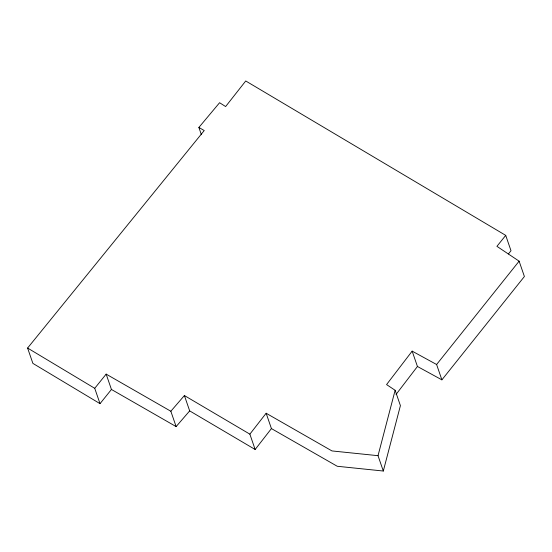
<?xml version="1.0" encoding="UTF-8"?>
<svg xmlns="http://www.w3.org/2000/svg" width="552" height="552" viewBox="0 0 552 552"><rect width="100%" height="100%" fill="white"/><g stroke="black" fill="none" stroke-linecap="round" stroke-linejoin="round"><path stroke-width="0.83" d="M271.425 428.58L255.148 449.494L249.87 434.155L266.14 413.241L271.425 428.58L337.251 466.267L383.309 471.028L378.023 455.683L395.128 390.285L386.566 384.578L412.151 351.134L436.611 364.506L441.89 379.845L524.4 276.511L519.115 261.172L496.917 246.337L505.722 235.38L245.73 80.971L225.63 106.55L219.592 102.72L198.879 127.45L201.383 134.716M383.309 471.028L400.414 405.623L395.128 390.285M396.026 394.459L417.436 366.48L412.151 351.134M436.611 364.506L519.115 261.172M106.156 374.118L111.442 389.464L100.015 403.657L94.737 388.311L106.156 374.118L170.844 411.247L176.129 426.592L189.674 410.888L184.396 395.542L170.844 411.247M508.413 253.948L511 250.725L505.722 235.38M100.015 403.657L32.885 363.388L27.6 348.05L204.24 130.548L198.879 127.45M378.023 455.683L331.966 450.929L266.14 413.241M417.436 366.48L441.89 379.845M111.442 389.464L176.129 426.592M184.396 395.542L249.87 434.155M189.674 410.888L255.148 449.494M27.6 348.05L94.737 388.311"/></g></svg>
